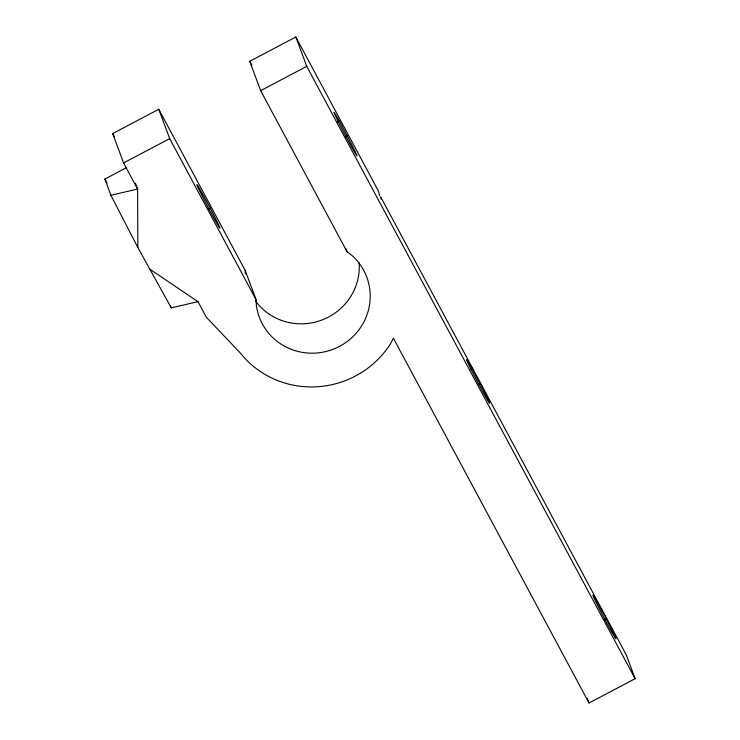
<?xml version="1.0" encoding="UTF-8"?>
<svg xmlns="http://www.w3.org/2000/svg" width="740" height="740" viewBox="0 0 740 740"><rect width="100%" height="100%" fill="white"/><g stroke="black" fill="none" stroke-linecap="round" stroke-linejoin="round"><path stroke-width="1.11" d="M381.183 199.143L380.675 196.923L626.271 654.882L635.124 678.7L589.04 703L393.403 338.208L390.322 344.072A91.908 89.475 -20.4 0 1 240.371 353.063L206.386 317.303L197.987 301.661L171.292 307.877L137.844 247.53L137.603 189.061L123.589 162.929L112.674 133.57L158.767 109.27L245.208 270.461L256.132 299.82L256.382 305.454A57.341 55.824 -20.4 0 0 339.447 346.394A57.341 55.824 -20.4 0 0 351.667 255.217L347.097 251.859L260.656 90.659L249.732 61.3L295.824 37L378.612 191.373L379.62 195.804M123.589 162.929L169.682 138.63L158.767 109.27M260.656 90.659L306.739 66.359L295.824 37M137.844 247.53L110.898 195.277L104.877 179.062L126.096 167.878M337.385 122.063L339.382 121.008L352.138 145.364A24.688 0.749 62.2 0 1 354.913 152.838A24.688 0.749 62.2 0 1 338.837 122.859A24.688 0.749 62.2 0 1 336.062 115.385L339.382 121.008M208.338 209.337L210.363 208.264L199.005 187.655A24.688 0.749 62.2 0 0 201.779 195.129A24.688 0.749 62.2 0 0 217.856 225.099A24.688 0.749 62.2 0 0 215.081 217.625L210.363 208.264M345.423 137.057L347.421 136.003M470.002 369.362L472 368.298L484.755 392.653A24.688 0.749 62.2 0 1 487.53 400.127A24.688 0.749 62.2 0 1 471.454 370.148A24.688 0.749 62.2 0 1 468.679 362.674L472 368.298M478.04 384.347L480.038 383.292M604.34 619.861L606.337 618.807L594.979 598.188A24.688 0.749 62.2 0 0 597.763 605.662A24.688 0.749 62.2 0 0 613.83 635.641A24.688 0.749 62.2 0 0 611.055 628.168L606.337 618.807M110.898 195.277L137.603 189.061L135.513 183.428M149.24 268.768L197.987 301.661M104.877 179.062L107.133 183.076M306.739 66.359L635.124 678.7M249.732 61.3L251.905 65.361M169.682 138.63L256.132 299.82M112.674 133.57L114.302 136.604M587.421 698.671L589.04 703M345.932 248.714L347.097 251.859M170.487 305.713L171.292 307.877M245.208 270.461L245.365 273.837M359.141 262.756A57.341 55.824 -20.4 0 1 321.428 320.198A57.341 55.824 -20.4 0 1 255.476 300.958"/></g></svg>
